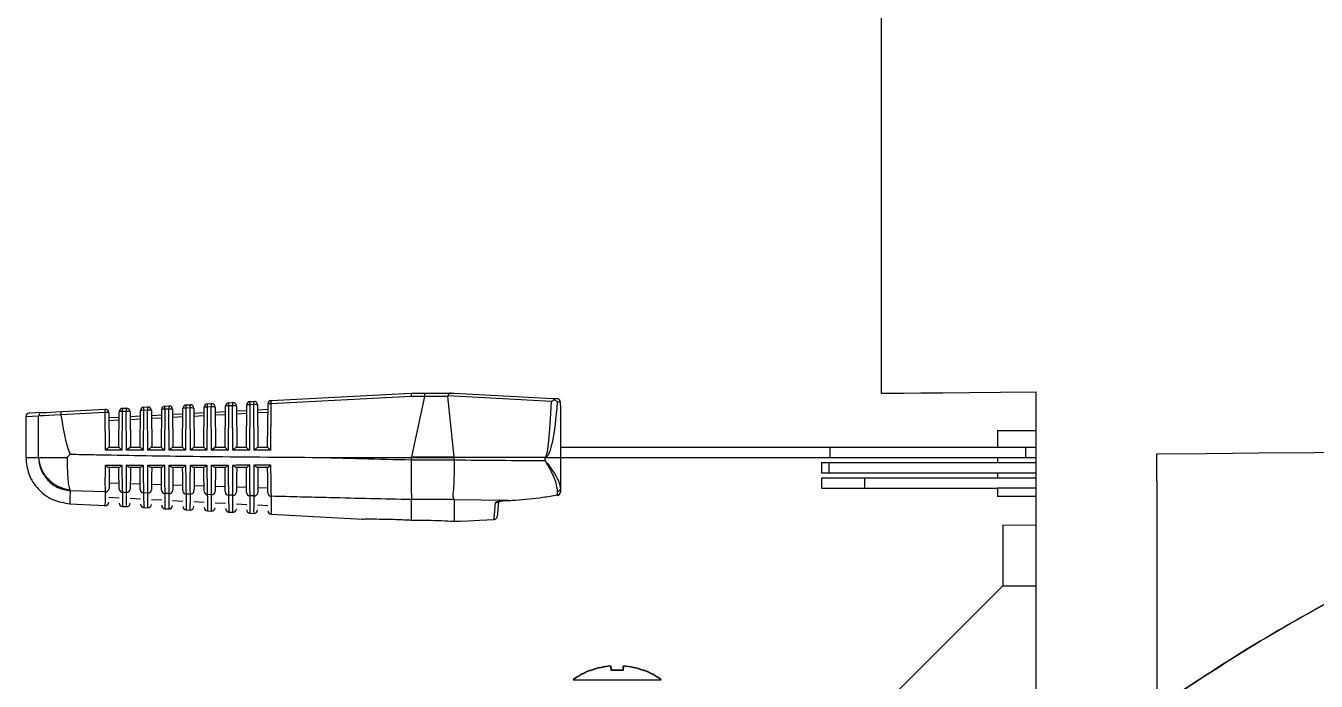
# Model space of a CAD drawing. Extents: x 12.3 to 108.7, y 1.1 to 80.4.
# Drawn here: x 42.626 to 46.391, y 9.572 to 11.484 of the extents above; entities that cross this region are included whole.
import ezdxf

# ---------------------------------------------------------------- set-up
doc = ezdxf.new("R2010")
doc.units = 0
doc.header["$MEASUREMENT"] = 0
doc.layers.add('OBJECT', color=7, linetype='CONTINUOUS')

msp = doc.modelspace()

# ---------------------------------------------------------------- linework, layer by layer
at = {"layer": 'OBJECT'}
for p, q in [((45.1218, 15.3242), (45.1218, 10.4123)), ((43.7501, 10.4034), (43.3415, 10.3819)), ((43.3422, 10.3913), (43.751, 10.4129)), ((43.7896, 10.4034), (43.7501, 10.4034)), ((43.751, 10.4129), (43.751, 10.4129)), ((43.751, 10.4129), (43.7902, 10.4129)), ((43.7896, 10.4032), (43.7514, 10.227)), ((43.8572, 10.4032), (43.7896, 10.4032)), ((43.7902, 10.4129), (43.8677, 10.4129)), ((43.8759, 10.227), (43.8572, 10.4032)), ((44.1596, 10.3882), (43.8574, 10.4046)), ((43.8677, 10.4129), (43.876, 10.4129)), ((43.876, 10.4129), (44.1643, 10.3973)), ((45.5738, 9.4953), (45.5738, 10.4162)), ((42.6724, 10.356), (42.6355, 10.354)), ((42.8573, 10.3563), (42.7286, 10.3495)), ((42.731, 10.3591), (42.858, 10.3658)), ((42.8583, 10.2459), (42.8573, 10.3563)), ((42.8685, 10.3559), (42.8694, 10.2554)), ((42.8977, 10.2554), (42.8986, 10.3585)), ((42.9073, 10.3589), (42.9064, 10.2459)), ((42.9193, 10.3596), (42.9073, 10.3589)), ((42.908, 10.3684), (42.92, 10.369)), ((42.9203, 10.2459), (42.9193, 10.3596)), ((42.9305, 10.3591), (42.9314, 10.2554)), ((42.9597, 10.2554), (42.9606, 10.3618)), ((42.9694, 10.3622), (42.9684, 10.2459)), ((42.9813, 10.3628), (42.9694, 10.3622)), ((42.9701, 10.3717), (42.9819, 10.3723)), ((42.9823, 10.2459), (42.9813, 10.3628)), ((42.9925, 10.3624), (42.9934, 10.2554)), ((43.0217, 10.2554), (43.0226, 10.3651)), ((43.0314, 10.3655), (43.0304, 10.2459)), ((43.0432, 10.3661), (43.0314, 10.3655)), ((43.0321, 10.375), (43.0439, 10.3756)), ((43.0443, 10.2459), (43.0432, 10.3661)), ((43.0544, 10.3657), (43.0554, 10.2554)), ((43.0837, 10.2554), (43.0846, 10.3683)), ((43.0934, 10.3688), (43.0924, 10.2459)), ((43.1052, 10.3694), (43.0934, 10.3688)), ((43.0941, 10.3782), (43.1059, 10.3788)), ((43.1063, 10.2459), (43.1052, 10.3694)), ((43.1164, 10.369), (43.1174, 10.2554)), ((43.1165, 10.3544), (43.1465, 10.356)), ((43.1457, 10.2554), (43.1467, 10.3716)), ((43.1555, 10.372), (43.1544, 10.2459)), ((43.1672, 10.3727), (43.1555, 10.372)), ((43.1561, 10.3815), (43.1679, 10.3821)), ((43.1683, 10.2459), (43.1672, 10.3727)), ((43.1784, 10.3722), (43.1794, 10.2554)), ((43.1785, 10.3576), (43.2086, 10.3592)), ((43.2077, 10.2554), (43.2087, 10.3749)), ((43.2175, 10.3753), (43.2164, 10.2459)), ((43.2291, 10.3759), (43.2175, 10.3753)), ((43.2182, 10.3848), (43.2298, 10.3854)), ((43.2303, 10.2459), (43.2291, 10.3759)), ((43.2404, 10.3755), (43.2414, 10.2554)), ((43.2405, 10.3609), (43.2706, 10.3625)), ((43.2697, 10.2554), (43.2707, 10.3782)), ((43.2795, 10.3786), (43.2784, 10.2459)), ((43.2911, 10.3792), (43.2795, 10.3786)), ((43.2802, 10.3881), (43.2918, 10.3887)), ((43.2923, 10.2459), (43.2911, 10.3792)), ((43.3023, 10.3788), (43.3034, 10.2554)), ((43.3025, 10.3642), (43.3326, 10.3658)), ((43.3325, 10.3564), (43.3025, 10.3548)), ((43.3317, 10.2554), (43.3328, 10.3814)), ((43.3415, 10.3819), (43.3404, 10.2459)), ((44.186, 10.3777), (44.1859, 10.3866)), ((44.186, 10.3777), (44.186, 10.2254)), ((42.6631, 10.346), (42.626, 10.344)), ((42.626, 10.344), (42.626, 10.225)), ((42.6631, 10.2254), (42.6631, 10.346)), ((42.7286, 10.3495), (42.7287, 10.3491)), ((42.8687, 10.3413), (42.8984, 10.3429)), ((42.8983, 10.3334), (42.8687, 10.3319)), ((42.9306, 10.3446), (42.9604, 10.3461)), ((42.9604, 10.3367), (42.9307, 10.3351)), ((42.9926, 10.3478), (43.0225, 10.3494)), ((43.0224, 10.34), (42.9927, 10.3384)), ((43.0546, 10.3511), (43.0845, 10.3527)), ((43.0844, 10.3433), (43.0547, 10.3417)), ((43.1464, 10.3465), (43.1166, 10.345)), ((43.2085, 10.3498), (43.1786, 10.3482)), ((43.2705, 10.3531), (43.2406, 10.3515)), ((45.461, 10.3034), (45.461, 10.2554)), ((45.461, 10.3034), (45.5738, 10.3034)), ((42.9064, 10.2459), (42.8583, 10.2459)), ((42.8693, 10.2554), (42.8977, 10.2554)), ((42.9684, 10.2459), (42.9203, 10.2459)), ((42.9313, 10.2554), (42.9597, 10.2554)), ((43.0304, 10.2459), (42.9823, 10.2459)), ((42.9933, 10.2554), (43.0217, 10.2554)), ((43.0924, 10.2459), (43.0443, 10.2459)), ((43.0553, 10.2554), (43.0837, 10.2554)), ((43.1544, 10.2459), (43.1063, 10.2459)), ((43.1173, 10.2554), (43.1457, 10.2554)), ((43.2164, 10.2459), (43.1683, 10.2459)), ((43.1793, 10.2554), (43.2077, 10.2554)), ((43.2784, 10.2459), (43.2303, 10.2459)), ((43.2413, 10.2554), (43.2697, 10.2554)), ((43.3404, 10.2459), (43.2923, 10.2459)), ((43.3033, 10.2554), (43.3317, 10.2554)), ((44.186, 10.2554), (44.972, 10.2554)), ((44.972, 10.2554), (44.972, 10.2254)), ((44.972, 10.2554), (45.5429, 10.2554)), ((45.5429, 10.2554), (45.5738, 10.2554)), ((45.5429, 10.2554), (45.5429, 10.2254)), ((42.6626, 10.2254), (42.6631, 10.2254)), ((42.7468, 10.2254), (42.7559, 10.2345)), ((43.4624, 10.2254), (43.7509, 10.2254)), ((43.876, 10.2238), (43.751, 10.2238)), ((43.751, 10.2238), (43.751, 10.2186)), ((43.751, 10.2186), (43.876, 10.2186)), ((43.7514, 10.227), (43.8759, 10.227)), ((43.876, 10.2246), (43.876, 10.2262)), ((43.876, 10.2262), (44.1415, 10.2262)), ((44.1416, 10.2246), (43.876, 10.2246)), ((43.876, 10.2186), (43.876, 10.2238)), ((44.1416, 10.2161), (44.1416, 10.2246)), ((44.1446, 10.2254), (44.186, 10.2254)), ((44.186, 10.2254), (44.186, 10.1337)), ((44.186, 10.2254), (44.972, 10.2254)), ((44.9482, 10.2105), (44.9482, 10.1805)), ((44.9482, 10.2105), (44.9692, 10.2105)), ((44.9692, 10.2105), (44.9692, 10.1805)), ((44.9692, 10.2105), (45.5738, 10.2105)), ((44.972, 10.2254), (45.5429, 10.2254)), ((45.461, 10.2254), (45.461, 10.2105)), ((45.5429, 10.2254), (45.5738, 10.2254)), ((45.9265, 10.1558), (45.9265, 10.2358)), ((42.898, 10.1954), (42.8682, 10.1954)), ((42.9599, 10.1954), (42.9303, 10.1954)), ((43.0219, 10.1954), (42.9923, 10.1954)), ((43.0838, 10.1954), (43.0544, 10.1954)), ((43.1458, 10.1954), (43.1165, 10.1954)), ((43.2078, 10.1954), (43.1785, 10.1954)), ((43.2698, 10.1954), (43.2406, 10.1954)), ((43.3317, 10.1954), (43.3027, 10.1954)), ((44.9482, 10.1805), (44.9692, 10.1805)), ((44.9692, 10.1805), (45.5738, 10.1805)), ((45.461, 10.1805), (45.461, 10.1656)), ((42.754, 10.131), (42.7554, 10.1277)), ((42.8981, 10.1488), (42.869, 10.1498)), ((42.9601, 10.1468), (42.931, 10.1478)), ((43.0221, 10.1449), (42.993, 10.1458)), ((43.0841, 10.1429), (43.055, 10.1438)), ((43.1461, 10.141), (43.1169, 10.1419)), ((43.2081, 10.139), (43.1789, 10.14)), ((43.2702, 10.1371), (43.2409, 10.138)), ((43.3322, 10.1352), (43.3029, 10.1361)), ((44.186, 10.1337), (44.186, 10.124)), ((44.9482, 10.1656), (44.9482, 10.1356)), ((44.9482, 10.1656), (45.0732, 10.1656)), ((44.9482, 10.1356), (45.0732, 10.1356)), ((45.0732, 10.1656), (45.0732, 10.1356)), ((45.0732, 10.1656), (45.461, 10.1656)), ((45.0732, 10.1356), (45.461, 10.1356)), ((45.461, 10.1656), (45.5738, 10.1656)), ((45.461, 10.1356), (45.461, 10.1116)), ((45.5738, 10.1356), (45.461, 10.1356)), ((45.9265, 10.1558), (45.9262, 10.1557)), ((45.9262, 10.1557), (45.9262, 9.4953)), ((42.8583, 10.1247), (42.7554, 10.1277)), ((42.8687, 10.1092), (42.8984, 10.1076)), ((42.9203, 10.123), (42.9077, 10.1233)), ((42.9306, 10.1059), (42.9604, 10.1044)), ((42.9823, 10.1212), (42.9697, 10.1216)), ((42.9924, 10.1027), (43.0227, 10.1011)), ((43.0443, 10.1195), (43.0317, 10.1199)), ((43.0544, 10.0994), (43.0847, 10.0978)), ((43.1063, 10.1179), (43.0937, 10.1182)), ((43.1164, 10.0962), (43.1467, 10.0946)), ((43.1683, 10.1162), (43.1557, 10.1166)), ((43.1783, 10.0929), (43.2087, 10.0913)), ((43.2303, 10.1146), (43.2177, 10.1149)), ((43.2922, 10.113), (43.2798, 10.1133)), ((43.751, 10.1021), (43.751, 10.102)), ((43.8755, 10.1021), (43.751, 10.1021)), ((43.751, 10.102), (43.751, 10.0425)), ((43.876, 10.1014), (43.8755, 10.1021)), ((44.0353, 10.0995), (43.876, 10.1014)), ((43.876, 10.1014), (43.876, 10.039)), ((44.0171, 10.0986), (44.0353, 10.0995)), ((44.0171, 10.0983), (44.0353, 10.0993)), ((44.0171, 10.0986), (44.0171, 10.0983)), ((44.0171, 10.0983), (44.0171, 10.0983)), ((44.0353, 10.0995), (44.0353, 10.0993)), ((44.1774, 10.1157), (44.1777, 10.1262)), ((45.5738, 10.1116), (45.461, 10.1116)), ((42.754, 10.0902), (42.858, 10.0847)), ((42.908, 10.0821), (42.92, 10.0815)), ((42.97, 10.0788), (42.9819, 10.0782)), ((43.032, 10.0756), (43.0439, 10.075)), ((43.094, 10.0723), (43.1058, 10.0717)), ((43.156, 10.0691), (43.1678, 10.0685)), ((43.218, 10.0658), (43.2297, 10.0652)), ((43.2405, 10.0897), (43.2706, 10.0881)), ((43.28, 10.0626), (43.2917, 10.062)), ((43.3025, 10.0864), (43.3326, 10.0848)), ((43.3421, 10.0593), (43.6096, 10.0453)), ((43.8938, 10.0389), (43.8939, 10.0389)), ((43.9924, 10.0442), (43.9924, 10.0442)), ((45.4768, 10.0282), (45.4768, 9.8503)), ((45.4768, 10.0282), (45.5738, 10.0273)), ((45.4768, 9.8503), (45.1218, 9.4953)), ((45.4768, 9.8503), (45.5738, 9.8503)), ((44.2753, 9.6043), (44.2753, 9.6043)), ((44.2753, 9.6034), (44.2753, 9.6033)), ((44.3345, 9.6034), (44.3332, 9.6171)), ((44.3332, 9.6171), (44.3344, 9.6043)), ((44.3344, 9.6033), (44.3332, 9.6161)), ((44.3332, 9.6161), (44.3344, 9.6033)), ((44.3344, 9.6044), (44.3344, 9.6043)), ((44.3344, 9.6034), (44.3344, 9.6033)), ((44.3699, 9.6171), (44.3686, 9.6034)), ((44.3687, 9.6043), (44.3699, 9.6171)), ((44.3699, 9.6161), (44.3687, 9.6033)), ((44.3687, 9.6033), (44.3699, 9.6161)), ((44.3687, 9.6044), (44.3687, 9.6043)), ((44.3687, 9.6034), (44.3687, 9.6033)), ((44.4278, 9.6043), (44.4278, 9.6043)), ((44.4278, 9.6034), (44.4278, 9.6033)), ((44.2228, 9.5772), (44.2242, 9.5772)), ((44.2228, 9.5762), (44.4803, 9.5762)), ((44.4789, 9.5772), (44.4803, 9.5772))]:
    msp.add_line(p, q, dxfattribs=at)
at = {"layer": 'OBJECT', "flags": 128}
for points in [[(44.1643, 10.3973), (44.1706, 10.3969), (44.1747, 10.3967), (44.1765, 10.3966)], [(45.1218, 10.4123), (45.1291, 10.4124), (45.1509, 10.4125), (45.1871, 10.4129), (45.2374, 10.4133), (45.3017, 10.4139), (45.3795, 10.4145), (45.4703, 10.4153), (45.5738, 10.4162)], [(42.6724, 10.356), (42.6779, 10.3562), (42.6868, 10.3567), (42.699, 10.3574), (42.7139, 10.3581), (42.731, 10.3591)], [(44.1859, 10.3866), (44.1847, 10.3867), (44.1819, 10.3868), (44.1777, 10.387)], [(42.7287, 10.3491), (42.7095, 10.3482), (42.6928, 10.3474), (42.6792, 10.3468), (42.6692, 10.3463), (42.6631, 10.346)], [(45.9265, 10.2358), (46.0708, 10.237), (46.2241, 10.2383), (46.3857, 10.2398), (46.5546, 10.2412), (46.7299, 10.2428), (46.9105, 10.2443), (47.0889, 10.2459)], [(44.0061, 10.1021), (44.0038, 10.0764), (44.0024, 10.0601), (44.0018, 10.0533)], [(43.8939, 10.0389), (43.9171, 10.0401), (43.95, 10.0419), (43.9924, 10.0442)], [(44.2753, 9.6043), (44.2751, 9.6046), (44.2749, 9.6047), (44.2749, 9.6048), (44.2748, 9.6049), (44.2749, 9.6048), (44.2749, 9.6047), (44.2751, 9.6046), (44.2753, 9.6043)], [(44.2753, 9.6033), (44.2751, 9.6036), (44.2749, 9.6038), (44.2749, 9.6039), (44.2748, 9.6039), (44.2749, 9.6039), (44.2749, 9.6038), (44.2751, 9.6036), (44.2753, 9.6034)], [(44.3332, 9.6171), (44.3333, 9.6164), (44.3334, 9.6154), (44.3335, 9.6141), (44.3336, 9.6127), (44.3338, 9.6109), (44.334, 9.609), (44.3342, 9.6068), (44.3344, 9.6043)], [(44.3344, 9.6044), (44.3342, 9.6068), (44.334, 9.609), (44.3338, 9.611), (44.3336, 9.6127), (44.3335, 9.6142), (44.3334, 9.6154), (44.3333, 9.6164), (44.3332, 9.6171)], [(44.3332, 9.6161), (44.3333, 9.6154), (44.3334, 9.6144), (44.3335, 9.6132), (44.3336, 9.6117), (44.3338, 9.6099), (44.334, 9.608), (44.3342, 9.6058), (44.3344, 9.6033)], [(44.3344, 9.6034), (44.3342, 9.6058), (44.334, 9.608), (44.3338, 9.61), (44.3336, 9.6117), (44.3335, 9.6132), (44.3334, 9.6144), (44.3333, 9.6154), (44.3332, 9.6161)], [(44.3687, 9.6043), (44.3689, 9.6068), (44.3691, 9.609), (44.3693, 9.6109), (44.3695, 9.6127), (44.3696, 9.6141), (44.3697, 9.6154), (44.3698, 9.6164), (44.3699, 9.6171)], [(44.3699, 9.6171), (44.3698, 9.6164), (44.3697, 9.6154), (44.3696, 9.6142), (44.3695, 9.6127), (44.3693, 9.611), (44.3691, 9.609), (44.3689, 9.6068), (44.3687, 9.6044)], [(44.3687, 9.6033), (44.3689, 9.6058), (44.3691, 9.608), (44.3693, 9.6099), (44.3695, 9.6117), (44.3696, 9.6132), (44.3697, 9.6144), (44.3698, 9.6154), (44.3699, 9.6161)], [(44.3699, 9.6161), (44.3698, 9.6154), (44.3697, 9.6144), (44.3696, 9.6132), (44.3695, 9.6117), (44.3693, 9.61), (44.3691, 9.608), (44.3689, 9.6058), (44.3687, 9.6034)], [(44.4278, 9.6043), (44.428, 9.6046), (44.4282, 9.6047), (44.4282, 9.6048), (44.4283, 9.6049), (44.4282, 9.6048), (44.4282, 9.6047), (44.428, 9.6046), (44.4278, 9.6043)], [(44.4278, 9.6034), (44.428, 9.6036), (44.4282, 9.6038), (44.4282, 9.6039), (44.4283, 9.6039), (44.4282, 9.6039), (44.4282, 9.6038), (44.428, 9.6036), (44.4278, 9.6033)]]:
    msp.add_lwpolyline(points, dxfattribs=at)
at = {"layer": 'OBJECT'}
for centre, radius, start, end in [((44.176, 10.3866), 0.01, 0.809, 86.8941), ((44.1759, 10.3866), 0.00999, 359.9506, 86.8543), ((42.673, 10.3461), 0.00991, 93.4672, 180.5588), ((42.8774, 10.3596), 0.0204, 162.383, 189.2806), ((42.8608, 10.3019), 0.0545, 81.8663, 93.6809), ((42.8585, 10.3558), 0.01, 0.5, 93.0226), ((42.9086, 10.3584), 0.01, 93.0226, 179.5), ((42.905, 10.318), 0.041, 86.6857, 98.9998), ((42.9275, 10.3622), 0.0204, 162.3829, 189.2807), ((42.9394, 10.3629), 0.0204, 162.383, 189.2806), ((42.9228, 10.3051), 0.0545, 81.8666, 93.6806), ((42.9205, 10.359), 0.01, 0.5, 93.0226), ((42.9706, 10.3617), 0.01, 93.0226, 179.5), ((42.967, 10.3213), 0.041, 86.6849, 99.0006), ((42.9895, 10.3655), 0.0204, 162.3858, 189.2743), ((43.0014, 10.3661), 0.0204, 162.3857, 189.2744), ((42.9848, 10.3084), 0.0545, 81.8665, 93.6804), ((42.9825, 10.3623), 0.01, 0.5, 93.0226), ((43.0326, 10.365), 0.01, 93.0226, 179.5), ((43.029, 10.3246), 0.041, 86.6852, 98.9998), ((43.0515, 10.3688), 0.0204, 162.383, 189.2806), ((43.0634, 10.3694), 0.0204, 162.383, 189.2771), ((43.0467, 10.3117), 0.0545, 81.8666, 93.6803), ((43.0444, 10.3656), 0.01, 0.5, 93.0226), ((43.0946, 10.3682), 0.01, 93.0226, 179.5), ((43.0911, 10.3278), 0.041, 86.6859, 98.9996), ((43.1136, 10.3721), 0.0204, 162.3857, 189.2744), ((43.1253, 10.3727), 0.0204, 162.383, 189.2806), ((43.1087, 10.315), 0.0545, 81.8666, 93.6803), ((43.1064, 10.3689), 0.01, 0.5, 93.0226), ((43.1567, 10.3715), 0.01, 93.0226, 179.5), ((43.1531, 10.3311), 0.041, 86.6847, 99.0008), ((43.1756, 10.3753), 0.0204, 162.3829, 189.2807), ((43.1873, 10.3759), 0.0204, 162.383, 189.2806), ((43.1707, 10.3182), 0.0545, 81.8671, 93.6797), ((43.1684, 10.3721), 0.01, 0.5, 93.0226), ((43.2187, 10.3748), 0.01, 93.0226, 179.5), ((43.2151, 10.3344), 0.041, 86.6857, 98.9993), ((43.2376, 10.3786), 0.0204, 162.3857, 189.2744), ((43.2493, 10.3792), 0.0204, 162.3857, 189.2744), ((43.2326, 10.3215), 0.0545, 81.8663, 93.6806), ((43.2304, 10.3754), 0.01, 0.5, 93.0226), ((43.2807, 10.3781), 0.01, 93.0226, 179.5), ((43.2771, 10.3377), 0.041, 86.6857, 98.9998), ((43.2996, 10.3819), 0.0204, 162.3829, 189.2807), ((43.3112, 10.3825), 0.0204, 162.3829, 189.2807), ((43.2946, 10.3248), 0.0545, 81.8664, 93.6805), ((43.2923, 10.3787), 0.01, 0.5, 93.0226), ((43.3428, 10.3813), 0.01, 93.0226, 179.5), ((43.3392, 10.341), 0.041, 86.6842, 99.0013), ((43.3617, 10.3852), 0.0204, 162.3829, 189.2807), ((44.1854, 10.3868), 0.000581, 347.5286, 1.5543), ((42.636, 10.344), 0.01, 93.0226, 175.0653), ((44.0265, 10.2246), 0.115, 359.9904, 0.7764), ((44.0515, 10.137), 0.1284, 43.5359, 44.5154), ((42.859, 10.1346), 0.00992, 266.5027, 358.9408), ((42.9081, 10.1332), 0.00989, 181.0009, 267.5889), ((42.9209, 10.1329), 0.00992, 266.485, 358.9201), ((42.9701, 10.1315), 0.00989, 181.0218, 267.6069), ((42.9829, 10.1311), 0.00991, 266.4681, 358.8964), ((43.0321, 10.1298), 0.00989, 181.0405, 267.6279), ((43.0449, 10.1294), 0.00991, 266.4488, 358.8777), ((44.1775, 10.1348), 0.00857, 271.3603, 352.7706), ((42.8585, 10.0947), 0.01, 266.9496, 359.5), ((42.9086, 10.0921), 0.01, 180.5, 266.6468), ((42.9205, 10.0915), 0.01, 266.5331, 359.5), ((43.0941, 10.1281), 0.00988, 181.0594, 267.6492), ((43.1069, 10.1278), 0.00991, 266.4304, 358.8559), ((43.1561, 10.1264), 0.00988, 181.075, 267.6743), ((43.1689, 10.1261), 0.00991, 266.4117, 358.8339), ((43.2181, 10.1248), 0.00988, 181.0982, 267.6925), ((43.2309, 10.1245), 0.0099, 266.3927, 358.8115), ((43.2802, 10.1232), 0.00987, 181.1163, 267.7164), ((43.2929, 10.1229), 0.0099, 266.372, 358.7903), ((43.3422, 10.1216), 0.00987, 181.1382, 267.737), ((43.9962, 10.1032), 0.01, 272.5472, 314.0347), ((44.177, 10.1247), 0.00906, 272.8159, 355.6384), ((44.1664, 10.1134), 0.0112, 3.6924, 11.4565), ((44.176, 10.124), 0.01, 279.2546, 0), ((42.9706, 10.0888), 0.01, 180.5, 266.1343), ((42.9825, 10.0882), 0.01, 266.0214, 359.5), ((43.0326, 10.0856), 0.01, 180.5, 265.6235), ((43.0444, 10.085), 0.01, 265.5116, 359.5), ((43.0946, 10.0823), 0.01, 180.5, 265.1147), ((43.1064, 10.0817), 0.01, 265.0037, 359.5), ((43.1567, 10.0791), 0.01, 180.5, 264.6079), ((43.1684, 10.0785), 0.01, 264.4978, 359.5), ((43.2187, 10.0758), 0.01, 180.5, 264.103), ((43.2304, 10.0752), 0.01, 263.9939, 359.5), ((43.2807, 10.0726), 0.01, 180.5, 263.6003), ((43.2923, 10.072), 0.01, 263.4921, 359.5), ((43.3428, 10.0693), 0.01, 180.5, 263.0997), ((44.3516, 9.3978), 0.2208, 110.3311, 125.6682), ((44.3516, 9.3968), 0.2208, 110.3311, 125.6682), ((44.3515, 9.3962), 0.2216, 94.7445, 110.1219), ((44.3515, 9.3962), 0.2217, 94.7444, 110.1213), ((44.3515, 9.3952), 0.2216, 94.7446, 110.122), ((44.3515, 9.3952), 0.2217, 94.7443, 110.1213), ((44.3516, 9.3351), 0.2698, 86.3613, 93.6387), ((44.3516, 9.3352), 0.2697, 86.3603, 93.6397), ((44.3516, 9.3341), 0.2698, 86.3616, 93.6384), ((44.3516, 9.3342), 0.2697, 86.3606, 93.6394), ((44.3516, 9.3962), 0.2217, 69.8788, 85.2556), ((44.3516, 9.3962), 0.2216, 69.8781, 85.2556), ((44.3516, 9.3952), 0.2217, 69.8787, 85.2558), ((44.3516, 9.3952), 0.2216, 69.8781, 85.2555), ((44.3516, 9.3978), 0.2208, 54.3318, 69.6689), ((44.3516, 9.3968), 0.2208, 54.3318, 69.6689)]:
    msp.add_arc(centre, radius, start, end, dxfattribs=at)
for centre, major_axis, ratio, start_param, end_param in [((43.7513, 10.4029), (-0.00026, 0.01), 0.120424, 0.003177, 1.515259), ((43.7902, 10.4029), (0, 0.01), 0.061163, 0, 1.518436), ((43.708, 10.4029), (0.0816, 0.0005), 0.122438, 6.255809, 6.281989), ((43.8946, 10.4029), (0.0374, -0.0006), 0.267094, 3.033482, 3.174083), ((44.1338, 10.7957), (-0.0078, 0.5695), 0.050872, 3.193561, 3.914226), ((44.126, 10.7941), (-0.0157, 0.5695), 0.101686, 3.191455, 3.913119), ((42.7811, 12.5152), (0.0147, 2.2897), 0.052015, 2.811677, 3.052791), ((42.8595, 10.2454), (0.00988, 0.00996), 0.087934, 0.08695, 1.605386), ((42.9076, 10.2454), (-0.00991, 0.00999), 0.035372, 0.03505, 1.483386), ((42.9215, 10.2454), (0.00988, 0.00996), 0.087934, 0.08695, 1.605386), ((42.9696, 10.2454), (-0.00991, 0.00999), 0.035372, 0.03505, 1.483386), ((42.9835, 10.2454), (0.00988, 0.00996), 0.087934, 0.08695, 1.605386), ((43.0316, 10.2454), (-0.00991, 0.00999), 0.035372, 0.03505, 1.483386), ((43.0455, 10.2454), (0.00988, 0.00996), 0.087934, 0.08695, 1.605386), ((43.0936, 10.2454), (-0.00991, 0.00999), 0.035372, 0.03505, 1.483386), ((43.1075, 10.2454), (0.00988, 0.00996), 0.087934, 0.08695, 1.605386), ((43.1556, 10.2454), (-0.00991, 0.00999), 0.035372, 0.03505, 1.483386), ((43.1695, 10.2454), (0.00988, 0.00996), 0.087934, 0.08695, 1.605386), ((43.2176, 10.2454), (-0.00991, 0.00999), 0.035372, 0.03505, 1.483386), ((43.2315, 10.2454), (0.00988, 0.00996), 0.087934, 0.08695, 1.605386), ((43.2796, 10.2454), (-0.00991, 0.00999), 0.035372, 0.03505, 1.483386), ((43.2935, 10.2454), (0.00988, 0.00996), 0.087934, 0.08695, 1.605386), ((43.3416, 10.2454), (-0.00991, 0.00999), 0.035372, 0.03505, 1.483386), ((47.7694, 12.2879), (19.0675, 0), 0.111038, 4.484542, 4.500054), ((42.773, 10.2238), (0.9787, 0.0064), 0.122438, 6.24272, 6.255809), ((42.7737, 10.2238), (0.9773, 0), 0.122785, 0, 0.013091), ((42.7737, 10.2186), (0.9773, 0), 0.122785, 6.279845, 6.283185), ((44.3242, 10.2238), (0.4485, -0.007), 0.267094, 3.174083, 3.1806), ((44.3239, 10.2238), (0.4478, 0), 0.267949, 3.135082, 3.141593), ((44.3239, 10.2186), (0.4478, 0), 0.267949, 3.141593, 3.145797), ((44.2338, 12.2879), (7.8848, 0), 0.262774, 4.666998, 4.700689), ((44.1338, 10.7957), (-0.0078, 0.5695), 0.050872, 3.140897, 3.193561), ((44.126, 10.7941), (-0.0157, 0.5695), 0.101686, 3.138791, 3.191455)]:
    msp.add_ellipse(centre, major_axis=major_axis, ratio=ratio, start_param=start_param, end_param=end_param, dxfattribs=at)
for points, knots in [([(43.8677, 10.4129), (43.8662, 10.4129), (43.8637, 10.4128), (43.8611, 10.4117), (43.8596, 10.4096), (43.8585, 10.407), (43.8577, 10.4052), (43.8574, 10.4046)], [0, 0, 0, 0, 0.2815002, 0.4771458, 0.6724599, 0.8784626, 1, 1, 1, 1]), ([(44.1596, 10.3882), (44.1596, 10.3882), (44.1627, 10.3899), (44.1656, 10.3914), (44.1685, 10.3929)], [0, 0, 0, 0, 0.019977, 1, 1, 1, 1]), ([(44.1643, 10.3973), (44.1643, 10.3973), (44.1647, 10.3972), (44.1656, 10.397), (44.167, 10.396), (44.168, 10.3943), (44.1684, 10.3931), (44.1685, 10.3929)], [0, 0, 0, 0, 0.017183, 0.202284, 0.556608, 0.898384, 1, 1, 1, 1]), ([(44.1685, 10.3929), (44.1709, 10.3915), (44.1744, 10.3897), (44.1769, 10.3877), (44.1776, 10.387), (44.1777, 10.387)], [0, 0, 0, 0, 0.696362, 0.97882, 1, 1, 1, 1]), ([(42.7286, 10.3495), (42.7286, 10.3506), (42.7286, 10.3528), (42.729, 10.3557), (42.7296, 10.3579), (42.7303, 10.3588), (42.7308, 10.359), (42.731, 10.3591), (42.731, 10.3591)], [0, 0, 0, 0, 0.21928, 0.438507, 0.65924, 0.882986, 0.985825, 1, 1, 1, 1]), ([(42.626, 10.2254), (42.6278, 10.2089), (42.6315, 10.1746), (42.6609, 10.13), (42.7039, 10.0982), (42.738, 10.0928), (42.7544, 10.0901)], [0, 0, 0, 0, 0.2407727, 0.5000002, 0.7592284, 1, 1, 1, 1]), ([(42.626, 10.2254), (42.6276, 10.2254), (42.6306, 10.2254), (42.652, 10.2254), (42.6626, 10.2254)], [0, 0, 0, 0, 0.5, 1, 1, 1, 1]), ([(42.6626, 10.2254), (42.6642, 10.2137), (42.6675, 10.1894), (42.689, 10.1576), (42.7196, 10.1345), (42.7438, 10.1299), (42.7554, 10.1277)], [0, 0, 0, 0, 0.24117, 0.5, 0.758832, 1, 1, 1, 1]), ([(42.6631, 10.2254), (42.6659, 10.2254), (42.6716, 10.2254), (42.6908, 10.2254), (42.7159, 10.2254), (42.7365, 10.2254), (42.7468, 10.2254)], [0, 0, 0, 0, 0.249999, 0.5, 0.749997, 1, 1, 1, 1]), ([(42.6631, 10.2254), (42.6648, 10.2143), (42.6685, 10.1912), (42.6895, 10.1609), (42.7193, 10.1385), (42.7427, 10.1334), (42.754, 10.131)], [0, 0, 0, 0, 0.241561, 0.499998, 0.758436, 1, 1, 1, 1]), ([(42.7468, 10.2254), (42.7468, 10.2147), (42.7468, 10.1933), (42.7483, 10.1657), (42.7506, 10.1434), (42.7529, 10.1351), (42.754, 10.131)], [0, 0, 0, 0, 0.2499999, 0.4999999, 0.75, 1, 1, 1, 1]), ([(42.7559, 10.2345), (42.7616, 10.2344), (42.7901, 10.2339), (42.9095, 10.2317), (43.1392, 10.2277), (43.3463, 10.2262), (43.4624, 10.2254)], [0, 0, 0, 0, 0.024148, 0.120739, 0.507103, 1, 1, 1, 1]), ([(43.751, 10.2182), (43.7507, 10.2048), (43.7502, 10.1778), (43.7504, 10.1422), (43.7512, 10.1148), (43.7511, 10.1062), (43.751, 10.1021)], [0, 0, 0, 0, 0.253584, 0.507165, 0.760847, 1, 1, 1, 1]), ([(43.876, 10.2181), (43.8761, 10.213), (43.8763, 10.1944), (43.8755, 10.1634), (43.8739, 10.1312), (43.8708, 10.1107), (43.8742, 10.1045), (43.8755, 10.1021)], [0, 0, 0, 0, 0.097508, 0.351331, 0.599304, 0.843154, 1, 1, 1, 1]), ([(44.1777, 10.1262), (44.1771, 10.1326), (44.1756, 10.149), (44.1624, 10.1791), (44.1493, 10.2031), (44.1422, 10.215), (44.1416, 10.216), (44.1416, 10.2161)], [0, 0, 0, 0, 0.244744, 0.626729, 0.967927, 0.996144, 1, 1, 1, 1]), ([(44.1416, 10.2161), (44.1416, 10.216), (44.1424, 10.215), (44.145, 10.2117), (44.1535, 10.2005), (44.1679, 10.1801), (44.1827, 10.1547), (44.185, 10.1401), (44.186, 10.1337)], [0, 0, 0, 0, 0.003661, 0.034965, 0.112488, 0.381452, 0.732443, 1, 1, 1, 1]), ([(42.8583, 10.1247), (42.8583, 10.1263), (42.8582, 10.1312), (42.858, 10.1488), (42.8581, 10.1738), (42.8582, 10.1927), (42.8582, 10.1998), (42.8582, 10.2021)], [0, 0, 0, 0, 0.161729, 0.488573, 0.8149429, 0.9423189, 1, 1, 1, 1]), ([(42.8582, 10.2021), (42.8649, 10.2021), (42.8809, 10.2021), (42.8969, 10.2022), (42.9063, 10.2022)], [0, 0, 0, 0, 0.412316, 1, 1, 1, 1]), ([(42.8682, 10.1954), (42.8676, 10.1955), (42.8662, 10.1958), (42.863, 10.1978), (42.8603, 10.2001), (42.8586, 10.2017), (42.8583, 10.202), (42.8582, 10.2021)], [0, 0, 0, 0, 0.23692, 0.528782, 0.900001, 0.991343, 1, 1, 1, 1]), ([(42.8694, 10.1954), (42.8693, 10.1848), (42.8691, 10.1636), (42.8689, 10.143), (42.8689, 10.137), (42.8689, 10.1344)], [0, 0, 0, 0, 0.357964, 0.715857, 1, 1, 1, 1]), ([(42.8982, 10.133), (42.8982, 10.1366), (42.8981, 10.1438), (42.8979, 10.1671), (42.8977, 10.1867), (42.8977, 10.1954)], [0, 0, 0, 0, 0.356145, 0.712376, 1, 1, 1, 1]), ([(42.9063, 10.2022), (42.9063, 10.2022), (42.906, 10.2018), (42.9043, 10.2002), (42.9018, 10.1978), (42.8992, 10.1958), (42.8983, 10.1955), (42.898, 10.1954)], [0, 0, 0, 0, 0.008299, 0.09456, 0.4784, 0.770555, 1, 1, 1, 1]), ([(42.9063, 10.2022), (42.9063, 10.1999), (42.9064, 10.1914), (42.9066, 10.1713), (42.907, 10.1459), (42.9074, 10.1293), (42.9076, 10.1247), (42.9077, 10.1233)], [0, 0, 0, 0, 0.057873, 0.218011, 0.538018, 0.858388, 1, 1, 1, 1]), ([(42.9203, 10.123), (42.9203, 10.1246), (42.9201, 10.1295), (42.92, 10.1472), (42.9201, 10.1727), (42.9202, 10.1922), (42.9202, 10.2), (42.9202, 10.2022)], [0, 0, 0, 0, 0.159551, 0.48199, 0.803962, 0.942061, 1, 1, 1, 1]), ([(42.9202, 10.2022), (42.9269, 10.2023), (42.9429, 10.2023), (42.9589, 10.2023), (42.9683, 10.2024)], [0, 0, 0, 0, 0.412358, 1, 1, 1, 1]), ([(42.9303, 10.1954), (42.9297, 10.1955), (42.9284, 10.1958), (42.9253, 10.1977), (42.9225, 10.2), (42.9207, 10.2017), (42.9203, 10.2022), (42.9202, 10.2022)], [0, 0, 0, 0, 0.22564, 0.506978, 0.868217, 0.991449, 1, 1, 1, 1]), ([(42.9314, 10.1954), (42.9313, 10.1847), (42.9311, 10.1633), (42.9309, 10.1417), (42.9309, 10.1355), (42.9309, 10.1327)], [0, 0, 0, 0, 0.352325, 0.704581, 1, 1, 1, 1]), ([(42.9602, 10.1313), (42.9602, 10.1349), (42.9601, 10.1422), (42.9599, 10.1659), (42.9597, 10.1861), (42.9597, 10.1954)], [0, 0, 0, 0, 0.350806, 0.701696, 1, 1, 1, 1]), ([(42.9683, 10.2024), (42.9683, 10.2023), (42.9679, 10.2019), (42.9661, 10.2002), (42.9636, 10.1978), (42.961, 10.1958), (42.9603, 10.1955), (42.9599, 10.1954)], [0, 0, 0, 0, 0.0081934, 0.1196971, 0.493717, 0.7767248, 1, 1, 1, 1]), ([(42.9683, 10.2024), (42.9683, 10.2), (42.9684, 10.1914), (42.9686, 10.1711), (42.969, 10.1453), (42.9694, 10.128), (42.9696, 10.1232), (42.9697, 10.1216)], [0, 0, 0, 0, 0.058136, 0.216179, 0.531949, 0.848067, 1, 1, 1, 1]), ([(42.9823, 10.1212), (42.9823, 10.1229), (42.9821, 10.1279), (42.982, 10.1457), (42.9821, 10.1716), (42.9822, 10.1918), (42.9822, 10.2001), (42.9822, 10.2024)], [0, 0, 0, 0, 0.1574812, 0.4757331, 0.7935241, 0.9417988, 1, 1, 1, 1]), ([(42.9822, 10.2024), (42.9889, 10.2024), (43.0049, 10.2025), (43.0209, 10.2025), (43.0303, 10.2025)], [0, 0, 0, 0, 0.412398, 1, 1, 1, 1]), ([(42.9923, 10.1954), (42.9918, 10.1955), (42.9905, 10.1958), (42.9875, 10.1976), (42.9847, 10.2), (42.9828, 10.2018), (42.9823, 10.2024), (42.9822, 10.2024)], [0, 0, 0, 0, 0.220753, 0.494538, 0.847828, 0.99155, 1, 1, 1, 1]), ([(42.9934, 10.1954), (42.9933, 10.1846), (42.9931, 10.163), (42.9929, 10.1406), (42.9929, 10.134), (42.9928, 10.1309)], [0, 0, 0, 0, 0.347005, 0.693943, 1, 1, 1, 1]), ([(43.0222, 10.1296), (43.0222, 10.1333), (43.0221, 10.1406), (43.0219, 10.1647), (43.0217, 10.1856), (43.0217, 10.1954)], [0, 0, 0, 0, 0.3457612, 0.6916049, 1, 1, 1, 1]), ([(43.0303, 10.2025), (43.0303, 10.2025), (43.0298, 10.202), (43.028, 10.2002), (43.0254, 10.1977), (43.0229, 10.1958), (43.0222, 10.1955), (43.0219, 10.1954)], [0, 0, 0, 0, 0.0081164, 0.1438455, 0.5082414, 0.7825556, 1, 1, 1, 1]), ([(43.0303, 10.2025), (43.0303, 10.2001), (43.0304, 10.1914), (43.0306, 10.1709), (43.031, 10.1448), (43.0314, 10.1267), (43.0316, 10.1216), (43.0317, 10.1199)], [0, 0, 0, 0, 0.058402, 0.214452, 0.526193, 0.838269, 1, 1, 1, 1]), ([(43.0443, 10.1195), (43.0443, 10.1212), (43.0441, 10.1263), (43.044, 10.1442), (43.044, 10.1706), (43.0442, 10.1913), (43.0442, 10.2002), (43.0442, 10.2026)], [0, 0, 0, 0, 0.155511, 0.469779, 0.783591, 0.941534, 1, 1, 1, 1]), ([(43.0442, 10.2026), (43.0509, 10.2026), (43.0669, 10.2026), (43.0829, 10.2027), (43.0923, 10.2027)], [0, 0, 0, 0, 0.412432, 1, 1, 1, 1]), ([(43.0544, 10.1954), (43.0539, 10.1955), (43.0526, 10.1958), (43.0497, 10.1976), (43.0468, 10.2), (43.0449, 10.2019), (43.0443, 10.2025), (43.0442, 10.2026)], [0, 0, 0, 0, 0.216114, 0.482656, 0.828141, 0.991659, 1, 1, 1, 1]), ([(43.0554, 10.1954), (43.0553, 10.1845), (43.0551, 10.1627), (43.0549, 10.1394), (43.0549, 10.1325), (43.0548, 10.1292)], [0, 0, 0, 0, 0.341978, 0.683892, 1, 1, 1, 1]), ([(43.0842, 10.1279), (43.0842, 10.1316), (43.0841, 10.1391), (43.0839, 10.1636), (43.0837, 10.1851), (43.0837, 10.1954)], [0, 0, 0, 0, 0.340987, 0.682054, 1, 1, 1, 1]), ([(43.0923, 10.2027), (43.0923, 10.2027), (43.0917, 10.202), (43.0898, 10.2001), (43.0872, 10.1977), (43.0848, 10.1958), (43.0841, 10.1955), (43.0838, 10.1954)], [0, 0, 0, 0, 0.008031, 0.167035, 0.522013, 0.788053, 1, 1, 1, 1]), ([(43.0923, 10.2027), (43.0923, 10.2003), (43.0924, 10.1914), (43.0926, 10.1708), (43.093, 10.1443), (43.0934, 10.1255), (43.0936, 10.1201), (43.0937, 10.1182)], [0, 0, 0, 0, 0.058671, 0.212823, 0.520728, 0.828954, 1, 1, 1, 1]), ([(43.1063, 10.1179), (43.1062, 10.1196), (43.1061, 10.1247), (43.106, 10.1427), (43.106, 10.1696), (43.1062, 10.1909), (43.1062, 10.2003), (43.1062, 10.2027)], [0, 0, 0, 0, 0.1536345, 0.4641056, 0.7741284, 0.9412657, 1, 1, 1, 1]), ([(43.1062, 10.2027), (43.1129, 10.2027), (43.1289, 10.2028), (43.1449, 10.2028), (43.1543, 10.2028)], [0, 0, 0, 0, 0.412468, 1, 1, 1, 1]), ([(43.1165, 10.1954), (43.1159, 10.1955), (43.1148, 10.1958), (43.1119, 10.1976), (43.109, 10.2), (43.107, 10.202), (43.1063, 10.2027), (43.1062, 10.2027)], [0, 0, 0, 0, 0.211691, 0.471301, 0.809149, 0.991751, 1, 1, 1, 1]), ([(43.1174, 10.1954), (43.1173, 10.1844), (43.1171, 10.1624), (43.1169, 10.1383), (43.1168, 10.1311), (43.1168, 10.1276)], [0, 0, 0, 0, 0.337221, 0.67438, 1, 1, 1, 1]), ([(43.1463, 10.1263), (43.1462, 10.13), (43.1462, 10.1375), (43.1459, 10.1625), (43.1457, 10.1845), (43.1457, 10.1954)], [0, 0, 0, 0, 0.3364613, 0.6730031, 1, 1, 1, 1]), ([(43.1543, 10.2028), (43.1543, 10.2028), (43.1536, 10.2021), (43.1516, 10.2001), (43.149, 10.1976), (43.1467, 10.1958), (43.1461, 10.1955), (43.1458, 10.1954)], [0, 0, 0, 0, 0.00795, 0.189282, 0.535065, 0.793249, 1, 1, 1, 1]), ([(43.1543, 10.2028), (43.1543, 10.2004), (43.1544, 10.1914), (43.1546, 10.1706), (43.155, 10.1438), (43.1554, 10.1243), (43.1556, 10.1187), (43.1557, 10.1166)], [0, 0, 0, 0, 0.058943, 0.2112846, 0.5155346, 0.8200924, 1, 1, 1, 1]), ([(43.1683, 10.1162), (43.1682, 10.1179), (43.1681, 10.1231), (43.168, 10.1413), (43.168, 10.1686), (43.1682, 10.1904), (43.1682, 10.2004), (43.1682, 10.2029)], [0, 0, 0, 0, 0.1518447, 0.4586955, 0.7651035, 0.9409948, 1, 1, 1, 1]), ([(43.1682, 10.2029), (43.1749, 10.2029), (43.1909, 10.2029), (43.2069, 10.203), (43.2163, 10.203)], [0, 0, 0, 0, 0.412498, 1, 1, 1, 1]), ([(43.1785, 10.1954), (43.178, 10.1955), (43.1769, 10.1957), (43.1741, 10.1976), (43.1711, 10.2001), (43.1691, 10.2021), (43.1683, 10.2029), (43.1682, 10.2029)], [0, 0, 0, 0, 0.207492, 0.460445, 0.790806, 0.991852, 1, 1, 1, 1]), ([(43.1794, 10.1954), (43.1793, 10.1843), (43.1791, 10.1621), (43.1789, 10.1372), (43.1788, 10.1297), (43.1788, 10.1259)], [0, 0, 0, 0, 0.3327137, 0.6653664, 1, 1, 1, 1]), ([(43.2083, 10.1246), (43.2082, 10.1284), (43.2082, 10.136), (43.208, 10.1614), (43.2078, 10.184), (43.2077, 10.1954)], [0, 0, 0, 0, 0.3321674, 0.6644137, 1, 1, 1, 1]), ([(43.2163, 10.203), (43.2163, 10.203), (43.2155, 10.2022), (43.2135, 10.2001), (43.2108, 10.1976), (43.2086, 10.1958), (43.2081, 10.1955), (43.2078, 10.1954)], [0, 0, 0, 0, 0.007884, 0.210619, 0.547448, 0.798164, 1, 1, 1, 1]), ([(43.2163, 10.203), (43.2163, 10.2005), (43.2164, 10.1915), (43.2166, 10.1704), (43.217, 10.1434), (43.2174, 10.1231), (43.2177, 10.1172), (43.2177, 10.1149)], [0, 0, 0, 0, 0.059218, 0.209832, 0.510594, 0.811653, 1, 1, 1, 1]), ([(43.2303, 10.1146), (43.2302, 10.1164), (43.2301, 10.1216), (43.23, 10.1398), (43.23, 10.1676), (43.2301, 10.19), (43.2302, 10.2005), (43.2302, 10.203)], [0, 0, 0, 0, 0.150136, 0.4535307, 0.7564879, 0.940721, 1, 1, 1, 1]), ([(43.2302, 10.203), (43.2369, 10.2031), (43.2529, 10.2031), (43.2689, 10.2031), (43.2783, 10.2032)], [0, 0, 0, 0, 0.4125256, 1, 1, 1, 1]), ([(43.2406, 10.1954), (43.2401, 10.1955), (43.239, 10.1957), (43.2363, 10.1975), (43.2332, 10.2001), (43.2311, 10.2021), (43.2303, 10.203), (43.2302, 10.203)], [0, 0, 0, 0, 0.203483, 0.450052, 0.773098, 0.991934, 1, 1, 1, 1]), ([(43.2414, 10.1954), (43.2413, 10.1842), (43.2411, 10.1619), (43.2409, 10.1361), (43.2408, 10.1283), (43.2408, 10.1243)], [0, 0, 0, 0, 0.328437, 0.656814, 1, 1, 1, 1]), ([(43.2703, 10.123), (43.2703, 10.1269), (43.2702, 10.1345), (43.27, 10.1603), (43.2698, 10.1835), (43.2697, 10.1954)], [0, 0, 0, 0, 0.328087, 0.656253, 1, 1, 1, 1]), ([(43.2783, 10.2032), (43.2783, 10.2031), (43.2774, 10.2022), (43.2754, 10.2001), (43.2727, 10.1975), (43.2706, 10.1957), (43.27, 10.1955), (43.2698, 10.1954)], [0, 0, 0, 0, 0.0078094, 0.2310823, 0.5592063, 0.802811, 1, 1, 1, 1]), ([(43.2783, 10.2032), (43.2783, 10.2006), (43.2784, 10.1915), (43.2786, 10.1703), (43.279, 10.1429), (43.2794, 10.1219), (43.2797, 10.1158), (43.2798, 10.1133)], [0, 0, 0, 0, 0.059495, 0.208459, 0.505892, 0.803608, 1, 1, 1, 1]), ([(43.2922, 10.113), (43.2922, 10.1148), (43.2921, 10.1201), (43.2919, 10.1384), (43.292, 10.1666), (43.2921, 10.1896), (43.2922, 10.2006), (43.2922, 10.2032)], [0, 0, 0, 0, 0.148503, 0.448596, 0.748256, 0.940445, 1, 1, 1, 1]), ([(43.2922, 10.2032), (43.2989, 10.2032), (43.3149, 10.2032), (43.3309, 10.2033), (43.3403, 10.2033)], [0, 0, 0, 0, 0.412553, 1, 1, 1, 1]), ([(43.3027, 10.1954), (43.3022, 10.1955), (43.3012, 10.1957), (43.2988, 10.1972), (43.2958, 10.1997), (43.2934, 10.202), (43.2923, 10.2032), (43.2922, 10.2032)], [0, 0, 0, 0, 0.199294, 0.397081, 0.700904, 0.992028, 1, 1, 1, 1]), ([(43.3034, 10.1954), (43.3033, 10.1841), (43.3031, 10.1616), (43.3029, 10.1351), (43.3028, 10.1269), (43.3028, 10.1227)], [0, 0, 0, 0, 0.324373, 0.64869, 1, 1, 1, 1]), ([(43.3403, 10.2033), (43.3403, 10.2033), (43.3393, 10.2023), (43.3372, 10.2001), (43.3345, 10.1975), (43.3325, 10.1957), (43.332, 10.1955), (43.3317, 10.1954)], [0, 0, 0, 0, 0.0077492, 0.2507015, 0.5703545, 0.8072091, 1, 1, 1, 1]), ([(43.3323, 10.1214), (43.3323, 10.1253), (43.3322, 10.1331), (43.332, 10.1593), (43.3318, 10.183), (43.3317, 10.1954)], [0, 0, 0, 0, 0.324207, 0.64849, 1, 1, 1, 1]), ([(43.3403, 10.2033), (43.3403, 10.2007), (43.3404, 10.1915), (43.3406, 10.1702), (43.341, 10.1425), (43.3414, 10.1208), (43.3417, 10.1144), (43.3418, 10.1118)], [0, 0, 0, 0, 0.059775, 0.207161, 0.501412, 0.795934, 1, 1, 1, 1]), ([(42.7554, 10.1277), (42.7551, 10.1168), (42.7545, 10.0949), (42.7544, 10.0917), (42.7544, 10.0901)], [0, 0, 0, 0, 0.4963759, 1, 1, 1, 1]), ([(42.858, 10.0848), (42.858, 10.0847), (42.8579, 10.0797), (42.8581, 10.0927), (42.8583, 10.114), (42.8583, 10.1247)], [0, 0, 0, 0, 0.001446, 0.498454, 1, 1, 1, 1]), ([(42.9077, 10.1233), (42.9077, 10.1221), (42.9077, 10.1157), (42.9079, 10.0932), (42.9081, 10.0771), (42.908, 10.0823), (42.908, 10.0824)], [0, 0, 0, 0, 0.046867, 0.234364, 0.98622, 1, 1, 1, 1]), ([(42.92, 10.0818), (42.92, 10.0833), (42.92, 10.0864), (42.9202, 10.1106), (42.9203, 10.123)], [0, 0, 0, 0, 0.488709, 1, 1, 1, 1]), ([(42.9697, 10.1216), (42.9697, 10.1203), (42.9698, 10.1139), (42.97, 10.0908), (42.9701, 10.0741), (42.9701, 10.0793), (42.9701, 10.0795)], [0, 0, 0, 0, 0.045988, 0.229969, 0.967722, 1, 1, 1, 1]), ([(42.982, 10.079), (42.982, 10.0803), (42.982, 10.0831), (42.9822, 10.1082), (42.9823, 10.1212)], [0, 0, 0, 0, 0.479306, 1, 1, 1, 1]), ([(43.0317, 10.1199), (43.0317, 10.1186), (43.0318, 10.112), (43.032, 10.0885), (43.0321, 10.071), (43.0321, 10.0763), (43.0321, 10.0766)], [0, 0, 0, 0, 0.045141, 0.225734, 0.949897, 1, 1, 1, 1]), ([(43.0439, 10.0761), (43.0439, 10.0773), (43.044, 10.0798), (43.0442, 10.1058), (43.0443, 10.1195)], [0, 0, 0, 0, 0.470225, 1, 1, 1, 1]), ([(43.0937, 10.1182), (43.0937, 10.1169), (43.0938, 10.1102), (43.094, 10.0862), (43.0942, 10.068), (43.0941, 10.0733), (43.0941, 10.0738)], [0, 0, 0, 0, 0.044325, 0.221651, 0.932709, 1, 1, 1, 1]), ([(43.1059, 10.0732), (43.1059, 10.0743), (43.1059, 10.0765), (43.1062, 10.1034), (43.1063, 10.1179)], [0, 0, 0, 0, 0.461446, 1, 1, 1, 1]), ([(43.1557, 10.1166), (43.1557, 10.1152), (43.1558, 10.1084), (43.156, 10.0839), (43.1562, 10.065), (43.1561, 10.0703), (43.1561, 10.0709)], [0, 0, 0, 0, 0.043537, 0.217711, 0.916123, 1, 1, 1, 1]), ([(43.1679, 10.0704), (43.1679, 10.0712), (43.1679, 10.0732), (43.1681, 10.101), (43.1683, 10.1162)], [0, 0, 0, 0, 0.452954, 1, 1, 1, 1]), ([(43.2177, 10.1149), (43.2178, 10.1136), (43.2178, 10.1067), (43.218, 10.0817), (43.2182, 10.062), (43.2182, 10.0674), (43.2182, 10.068)], [0, 0, 0, 0, 0.042776, 0.213907, 0.900109, 1, 1, 1, 1]), ([(43.2299, 10.0675), (43.2299, 10.0682), (43.2299, 10.0698), (43.2301, 10.0986), (43.2303, 10.1146)], [0, 0, 0, 0, 0.444733, 1, 1, 1, 1]), ([(43.2798, 10.1133), (43.2798, 10.1119), (43.2798, 10.1049), (43.2801, 10.0795), (43.2802, 10.059), (43.2802, 10.0644), (43.2802, 10.0652)], [0, 0, 0, 0, 0.042041, 0.210231, 0.884638, 1, 1, 1, 1]), ([(43.2918, 10.0646), (43.2918, 10.0652), (43.2918, 10.0665), (43.2921, 10.0963), (43.2922, 10.113)], [0, 0, 0, 0, 0.436769, 1, 1, 1, 1]), ([(43.751, 10.102), (43.6717, 10.1038), (43.5353, 10.107), (43.3989, 10.1103), (43.3418, 10.1118)], [0, 0, 0, 0, 0.5814492, 1, 1, 1, 1]), ([(43.3418, 10.1118), (43.3418, 10.1103), (43.3419, 10.1032), (43.3421, 10.0773), (43.3423, 10.056), (43.3422, 10.0614), (43.3422, 10.0623)], [0, 0, 0, 0, 0.041331, 0.206678, 0.869682, 1, 1, 1, 1]), ([(43.9924, 10.0442), (43.9924, 10.0443), (43.9924, 10.0449), (43.9929, 10.0505), (43.995, 10.0741), (43.9966, 10.0932)], [0, 0, 0, 0, 0.045653, 0.228294, 1, 1, 1, 1]), ([(43.9966, 10.0932), (43.9969, 10.0937), (43.9975, 10.0947), (44.0012, 10.0962), (44.0065, 10.0974), (44.0122, 10.0982), (44.0158, 10.0985), (44.0171, 10.0986)], [0, 0, 0, 0, 0.219061, 0.438018, 0.65922, 0.879994, 1, 1, 1, 1]), ([(44.0026, 10.0959), (44.0026, 10.0959), (44.0026, 10.0959), (44.0035, 10.0962), (44.0055, 10.0968), (44.0085, 10.0975), (44.0111, 10.0977), (44.0122, 10.0979)], [0, 0, 0, 0, 0.090219, 0.251788, 0.484408, 0.778388, 1, 1, 1, 1]), ([(44.0122, 10.0979), (44.0129, 10.098), (44.0144, 10.0982), (44.0161, 10.0982), (44.0171, 10.0983)], [0, 0, 0, 0, 0.429155, 1, 1, 1, 1]), ([(44.0353, 10.0995), (44.0419, 10.0999), (44.0752, 10.102), (44.1227, 10.1067), (44.1632, 10.1134), (44.1774, 10.1157)], [0, 0, 0, 0, 0.1396822, 0.6986638, 1, 1, 1, 1]), ([(43.6096, 10.0454), (43.6091, 10.0454), (43.607, 10.0454), (43.6201, 10.0456), (43.6475, 10.0456), (43.6877, 10.0451), (43.7244, 10.0438), (43.7457, 10.0428), (43.751, 10.0425)], [0, 0, 0, 0, 0.069411, 0.284852, 0.500141, 0.714748, 0.928343, 1, 1, 1, 1]), ([(43.751, 10.0425), (43.767, 10.0424), (43.799, 10.0422), (43.8416, 10.0407), (43.8652, 10.0396), (43.8745, 10.0391), (43.8758, 10.039)], [0, 0, 0, 0, 0.3155683, 0.6311014, 0.9475882, 1, 1, 1, 1]), ([(43.8758, 10.039), (43.8759, 10.039), (43.8759, 10.039), (43.876, 10.039), (43.876, 10.039), (43.876, 10.039), (43.876, 10.039)], [0, 0, 0, 0, 0.159915, 0.364058, 0.750589, 1, 1, 1, 1]), ([(43.876, 10.039), (43.8827, 10.039), (43.8912, 10.0389), (43.8934, 10.0389), (43.8938, 10.0389)], [0, 0, 0, 0, 0.791837, 1, 1, 1, 1]), ([(43.9924, 10.0442), (43.9935, 10.0444), (43.9957, 10.0447), (43.9986, 10.0466), (44.0007, 10.0492), (44.0016, 10.0516), (44.0018, 10.053), (44.0018, 10.0533)], [0, 0, 0, 0, 0.235906, 0.47183, 0.707754, 0.925416, 1, 1, 1, 1]), ([(46.514, 9.8503), (46.4177, 9.7977), (46.2167, 9.6879), (46.0257, 9.5613), (45.9262, 9.4953)], [0, 0, 0, 0, 0.478616, 1, 1, 1, 1]), ([(45.9262, 9.4953), (46.0329, 9.566), (46.2239, 9.6924), (46.4252, 9.802), (46.514, 9.8503)], [0, 0, 0, 0, 0.55868, 1, 1, 1, 1])]:
    msp.add_open_spline(points, degree=3, knots=knots, dxfattribs=at)

doc.saveas('drawing.dxf')
